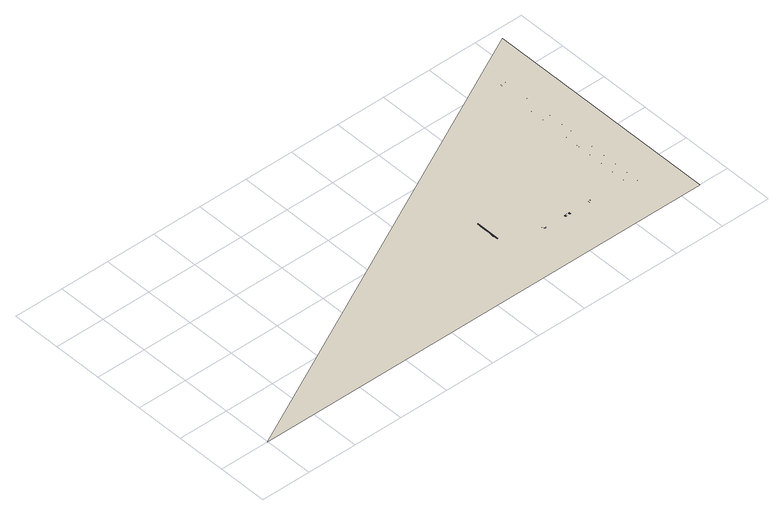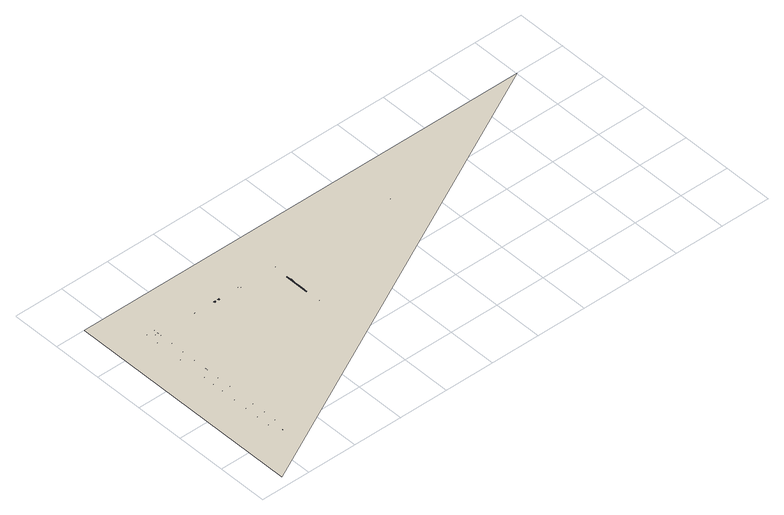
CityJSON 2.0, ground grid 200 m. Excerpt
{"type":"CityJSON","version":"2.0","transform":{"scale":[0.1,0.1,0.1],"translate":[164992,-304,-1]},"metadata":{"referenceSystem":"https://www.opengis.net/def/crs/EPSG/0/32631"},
"CityObjects":{
"building1":{"type":"Building","attributes":{"properties":{"Pset_BuildingCommon":{"Reference":"Project Information","NumberOfStoreys":2},"Other":{"Category":"Project Information","Client Name":"Owner","Project Address":"Enter address here","Project Issue Date":"Issue Date","Project Name":"Project Name","Project Number":"Project Number","Project Status":"Project Status"}}},"children":["building1-1","building1-2"],"geometry":[{"type":"MultiSurface","lod":"2.2","boundaries":[[[0,1,2]],[[1,3,4]],[[5,6,7]],[[5,8,6]],[[9,8,5]],[[8,10,11]],[[12,11,8]],[[12,8,10]],[[8,10,13]],[[14,15,16]],[[10,11,13]],[[13,11,12]],[[10,12,13]],[[17,15,18]],[[15,16,17]],[[19,10,8]],[[6,8,13]],[[20,21,18]],[[20,22,21]],[[17,18,21]],[[23,13,10]],[[24,22,25]],[[26,9,5]],[[24,25,27]],[[24,27,28]],[[22,24,21]],[[28,29,30]],[[29,31,30]],[[19,8,9]],[[32,33,31]],[[23,10,19]],[[30,28,24]],[[34,33,32]],[[23,6,13]],[[30,31,33]],[[24,35,21]],[[34,36,33]],[[30,37,24]],[[24,37,35]],[[30,33,38]],[[33,36,39]],[[40,41,42]],[[38,33,39]],[[43,44,36]],[[39,44,36]],[[45,6,23]],[[30,38,46]],[[46,37,30]],[[19,45,23]],[[44,43,47]],[[48,26,5]],[[39,49,38]],[[9,50,19]],[[38,51,39]],[[52,39,44]],[[44,47,52]],[[38,49,46]],[[38,46,51]],[[47,53,52]],[[49,39,52]],[[19,50,45]],[[51,52,39]],[[54,6,45]],[[49,55,46]],[[46,55,51]],[[56,57,53]],[[57,52,53]],[[49,52,58]],[[50,9,26]],[[51,58,52]],[[49,58,55]],[[55,58,51]],[[59,57,56]],[[50,54,45]],[[60,58,52]],[[61,6,54]],[[62,57,59]],[[57,60,52]],[[63,48,5]],[[64,47,43]],[[65,43,47]],[[66,57,62]],[[67,66,62]],[[65,53,47]],[[57,66,60]],[[68,47,53]],[[61,54,50]],[[26,69,50]],[[67,70,66]],[[56,53,68]],[[71,6,61]],[[67,72,70]],[[53,56,73]],[[61,50,69]],[[74,70,72]],[[59,56,73]],[[56,59,75]],[[74,76,70]],[[76,77,74]],[[78,76,77]],[[62,59,75]],[[77,79,78]],[[79,80,78]],[[59,62,81]],[[82,63,5]],[[69,26,48]],[[67,62,81]],[[65,64,43]],[[64,65,47]],[[62,67,83]],[[71,61,69]],[[68,65,47]],[[65,68,53]],[[72,67,83]],[[67,72,84]],[[53,73,68]],[[48,85,69]],[[71,69,85]],[[56,68,73]],[[74,72,84]],[[56,75,73]],[[72,74,86]],[[59,73,75]],[[86,77,74]],[[87,74,77]],[[88,82,5]],[[87,79,77]],[[59,81,75]],[[89,77,79]],[[89,80,79]],[[90,71,85]],[[62,75,81]],[[91,79,80]],[[85,48,92]],[[62,83,81]],[[67,81,83]],[[90,85,92]],[[64,73,65]],[[67,84,83]],[[65,73,68]],[[92,48,63]],[[72,83,84]],[[72,86,84]],[[74,84,86]],[[90,92,93]],[[94,88,5]],[[95,96,97]],[[87,86,74]],[[86,87,77]],[[73,81,75]],[[64,87,73]],[[89,87,77]],[[87,89,79]],[[91,89,79]],[[73,83,81]],[[63,98,92]],[[89,91,80]],[[98,93,92]],[[73,86,83]],[[64,87,89]],[[73,87,86]],[[99,93,98]],[[83,86,84]],[[63,82,98]],[[100,94,5]],[[101,99,98]],[[82,102,98]],[[101,98,102]],[[103,104,105]],[[106,102,82]],[[107,5,7]],[[108,101,102]],[[102,106,108]],[[106,82,88]],[[109,108,106]],[[88,110,106]],[[109,106,110]],[[111,7,6]],[[110,88,94]],[[112,109,110]],[[110,113,112]],[[94,114,110]],[[113,110,114]],[[111,6,71]],[[114,94,115]],[[114,116,113]],[[94,100,115]],[[114,115,116]],[[107,100,5]],[[117,116,115]],[[115,100,118]],[[111,71,90]],[[119,117,115]],[[118,120,115]],[[111,90,93]],[[115,120,119]],[[120,118,121]],[[111,93,99]],[[95,97,122]],[[123,120,121]],[[120,124,119]],[[111,99,101]],[[120,123,124]],[[123,121,125]],[[111,101,108]],[[126,124,123]],[[125,126,123]],[[111,108,109]],[[126,127,124]],[[128,126,125]],[[111,109,112]],[[127,126,128]],[[128,125,129]],[[103,130,104]],[[111,112,113]],[[131,127,128]],[[111,113,116]],[[129,132,128]],[[131,128,132]],[[107,118,100]],[[111,116,117]],[[132,129,133]],[[107,121,118]],[[134,131,132]],[[111,117,119]],[[133,135,132]],[[132,135,134]],[[107,7,136]],[[107,125,121]],[[111,119,124]],[[111,136,7]],[[137,135,133]],[[138,134,135]],[[137,133,139]],[[138,135,137]],[[111,124,127]],[[107,129,125]],[[140,138,137]],[[141,137,139]],[[137,141,140]],[[111,127,131]],[[141,139,142]],[[107,133,129]],[[141,143,140]],[[141,142,144]],[[111,131,134]],[[145,143,141]],[[141,144,145]],[[146,144,142]],[[107,139,133]],[[111,134,138]],[[146,147,144]],[[147,145,144]],[[147,148,145]],[[149,147,146]],[[111,138,140]],[[107,142,139]],[[149,150,147]],[[151,148,147]],[[111,140,143]],[[147,150,151]],[[107,146,142]],[[150,149,152]],[[111,143,145]],[[107,149,146]],[[151,150,153]],[[152,154,150]],[[111,145,148]],[[150,154,153]],[[155,154,152]],[[107,152,149]],[[111,148,151]],[[154,156,155]],[[155,154,157]],[[153,154,158]],[[155,158,154]],[[107,155,152]],[[158,156,154]],[[157,154,158]],[[111,151,153]],[[158,111,153]],[[155,111,158]],[[155,107,111]],[[111,107,136]],[[40,42,159]],[[160,161,162]],[[1,0,3]],[[163,2,164]],[[165,166,4]],[[167,4,168]],[[166,169,165]],[[166,170,169]],[[170,171,169]],[[172,1,0]],[[173,166,165]],[[167,3,4]],[[4,166,173]],[[174,169,171]],[[170,174,171]],[[173,170,166]],[[175,176,177]],[[178,179,180]],[[179,178,181]],[[179,181,180]],[[178,180,181]],[[182,178,181]],[[178,183,181]],[[183,181,180]],[[178,182,183]],[[182,181,183]],[[184,182,183]],[[181,185,183]],[[182,185,183]],[[182,184,185]],[[184,183,185]],[[185,186,184]],[[187,185,184]],[[187,184,186]],[[185,187,186]],[[188,183,185]],[[189,187,185]],[[187,190,186]],[[189,187,186]],[[188,185,187]],[[191,192,193]],[[192,191,194]],[[194,191,195]],[[196,191,192]],[[189,186,190]],[[191,197,195]],[[198,192,196]],[[187,189,190]],[[192,194,196]],[[191,196,197]],[[194,195,199]],[[193,192,200]],[[198,196,201]],[[196,194,199]],[[202,196,198]],[[196,199,197]],[[192,200,198]],[[203,198,202]],[[198,201,202]],[[201,196,199]],[[204,195,197]],[[196,205,199]],[[204,199,195]],[[196,202,205]],[[201,199,205]],[[203,200,198]],[[206,203,202]],[[202,201,205]],[[188,187,189]],[[204,197,199]],[[207,204,195]],[[202,205,208]],[[206,200,203]],[[209,210,200]],[[189,211,190]],[[199,212,205]],[[188,189,190]],[[206,202,213]],[[212,205,208]],[[209,188,210]],[[212,199,204]],[[205,214,208]],[[208,213,202]],[[210,209,215]],[[210,215,200]],[[216,208,202]],[[213,217,206]],[[206,215,200]],[[214,205,212]],[[188,190,211]],[[215,217,206]],[[212,208,214]],[[189,188,211]],[[209,200,215]],[[216,202,213]],[[208,216,213]],[[214,218,208]],[[219,189,185]],[[218,216,208]],[[213,220,217]],[[215,220,217]],[[209,188,221]],[[215,221,209]],[[188,219,185]],[[222,188,189]],[[215,223,220]],[[220,213,224]],[[188,225,211]],[[216,224,213]],[[226,204,207]],[[227,216,218]],[[228,216,213]],[[222,188,211]],[[229,215,209]],[[226,204,212]],[[224,223,220]],[[223,230,215]],[[229,209,221]],[[226,214,212]],[[228,213,224]],[[231,216,227]],[[222,211,225]],[[216,228,224]],[[226,218,214]],[[188,222,225]],[[216,228,231]],[[188,221,232]],[[215,229,221]],[[215,229,230]],[[218,226,227]],[[230,223,233]],[[233,223,224]],[[219,222,189]],[[234,188,222]],[[228,233,224]],[[232,221,229]],[[230,229,235]],[[231,236,228]],[[227,226,231]],[[237,228,224]],[[222,238,225]],[[235,230,233]],[[234,222,225]],[[221,232,239]],[[221,239,229]],[[228,236,237]],[[237,224,233]],[[235,229,240]],[[231,226,236]],[[228,237,233]],[[234,225,238]],[[222,234,238]],[[232,229,239]],[[219,188,234]],[[240,229,239]],[[236,226,237]],[[241,240,235]],[[241,235,233]],[[219,234,222]],[[242,239,229]],[[243,237,226]],[[237,241,233]],[[244,219,188]],[[234,245,238]],[[246,237,233]],[[219,234,238]],[[237,243,246]],[[247,239,240]],[[219,238,245]],[[246,233,241]],[[243,226,248]],[[239,249,242]],[[237,246,241]],[[234,219,245]],[[239,250,249]],[[240,241,247]],[[251,250,239]],[[247,242,239]],[[252,226,248]],[[248,246,243]],[[239,253,251]],[[254,245,219]],[[245,244,219]],[[246,247,241]],[[252,226,255]],[[245,254,244]],[[256,246,241]],[[254,219,244]],[[246,248,256]],[[249,242,257]],[[226,258,255]],[[256,241,247]],[[250,249,257]],[[252,256,248]],[[246,256,247]],[[259,244,219]],[[260,254,244]],[[226,258,261]],[[254,259,244]],[[242,247,257]],[[254,260,259]],[[226,262,261]],[[251,250,263]],[[260,244,259]],[[255,256,252]],[[226,264,262]],[[265,260,259]],[[244,259,266]],[[260,265,266]],[[253,251,267]],[[260,266,259]],[[265,259,266]],[[256,257,247]],[[268,256,247]],[[250,269,257]],[[257,263,250]],[[250,263,269]],[[268,256,255]],[[268,258,255]],[[268,247,257]],[[251,270,263]],[[256,268,257]],[[263,267,251]],[[268,258,261]],[[251,267,270]],[[258,271,261]],[[268,271,258]],[[262,272,261]],[[268,261,271]],[[257,269,271]],[[271,257,268]],[[271,261,272]],[[263,257,271]],[[269,263,272]],[[269,272,271]],[[264,273,262]],[[272,262,274]],[[263,271,272]],[[272,273,262]],[[263,270,272]],[[274,262,273]],[[263,272,274]],[[267,263,274]],[[270,273,272]],[[270,267,273]],[[267,274,273]],[[0,2,163]],[[275,276,277]],[[276,275,278]],[[276,278,277]],[[275,277,278]],[[279,275,278]],[[275,280,278]],[[280,278,277]],[[275,279,280]],[[279,278,280]],[[281,279,280]],[[278,282,280]],[[279,282,280]],[[279,281,282]],[[281,280,282]],[[282,283,281]],[[284,282,281]],[[284,281,283]],[[282,284,283]],[[285,280,282]],[[286,284,282]],[[284,287,283]],[[286,284,283]],[[285,282,284]],[[288,289,290]],[[289,291,288]],[[288,291,292]],[[289,288,293]],[[286,283,287]],[[294,288,292]],[[295,289,293]],[[284,286,287]],[[289,293,291]],[[293,288,294]],[[292,291,296]],[[297,289,290]],[[295,298,293]],[[291,293,296]],[[293,299,295]],[[293,294,296]],[[295,297,289]],[[300,295,299]],[[295,299,298]],[[293,298,296]],[[301,294,292]],[[293,296,302]],[[296,301,292]],[[299,293,302]],[[298,302,296]],[[300,297,295]],[[303,300,299]],[[298,299,302]],[[285,284,286]],[[301,296,294]],[[304,292,301]],[[299,302,305]],[[300,303,297]],[[306,286,282]],[[307,308,297]],[[309,282,280]],[[286,310,287]],[[311,302,296]],[[285,286,287]],[[303,299,312]],[[305,302,311]],[[285,307,308]],[[301,311,296]],[[305,313,302]],[[305,312,299]],[[308,307,314]],[[308,314,297]],[[315,305,299]],[[312,316,303]],[[314,297,303]],[[313,311,302]],[[285,287,310]],[[303,316,314]],[[313,305,311]],[[286,285,310]],[[307,297,314]],[[315,299,312]],[[305,315,312]],[[317,305,313]],[[317,315,305]],[[312,318,316]],[[318,314,316]],[[307,319,285]],[[314,319,307]],[[306,285,286]],[[318,320,314]],[[285,309,280]],[[318,321,312]],[[285,322,310]],[[315,321,312]],[[323,301,304]],[[324,315,317]],[[325,315,312]],[[306,285,310]],[[326,314,307]],[[323,311,301]],[[321,320,318]],[[320,327,314]],[[328,306,282]],[[326,307,319]],[[323,313,311]],[[325,312,321]],[[329,315,324]],[[306,310,322]],[[315,325,321]],[[323,317,313]],[[285,306,322]],[[315,329,325]],[[285,330,319]],[[314,326,319]],[[314,327,326]],[[323,324,317]],[[327,320,331]],[[331,320,321]],[[332,285,306]],[[325,331,321]],[[330,319,326]],[[327,333,326]],[[334,325,329]],[[323,329,324]],[[335,325,321]],[[306,336,322]],[[333,327,331]],[[332,306,322]],[[309,328,282]],[[319,330,337]],[[319,337,326]],[[325,334,335]],[[335,321,331]],[[338,326,333]],[[323,334,329]],[[325,335,331]],[[332,322,336]],[[306,332,336]],[[330,326,337]],[[328,285,332]],[[337,326,338]],[[323,335,334]],[[339,338,333]],[[333,331,339]],[[328,332,306]],[[326,337,340]],[[323,341,335]],[[335,339,331]],[[332,342,336]],[[343,335,331]],[[328,332,336]],[[328,309,285]],[[335,341,343]],[[344,337,338]],[[328,336,342]],[[343,331,339]],[[323,345,341]],[[337,346,340]],[[335,343,339]],[[332,328,342]],[[337,347,346]],[[338,339,344]],[[337,347,348]],[[344,340,337]],[[345,349,323]],[[341,345,343]],[[337,348,350]],[[351,342,328]],[[342,352,328]],[[343,344,339]],[[353,349,323]],[[342,351,352]],[[354,343,339]],[[351,328,352]],[[343,345,354]],[[346,340,355]],[[356,353,323]],[[354,339,344]],[[347,346,355]],[[349,354,345]],[[343,354,344]],[[328,352,309]],[[357,351,352]],[[358,356,323]],[[351,309,352]],[[340,344,355]],[[351,357,309]],[[359,358,323]],[[348,347,360]],[[357,352,309]],[[353,354,349]],[[361,359,323]],[[362,357,309]],[[357,362,363]],[[364,350,348]],[[357,363,309]],[[362,309,363]],[[354,355,344]],[[365,354,344]],[[347,355,366]],[[360,355,347]],[[347,366,360]],[[365,354,353]],[[365,353,356]],[[365,344,355]],[[348,360,367]],[[354,365,355]],[[364,360,348]],[[358,356,365]],[[348,367,364]],[[358,368,356]],[[368,365,356]],[[359,369,358]],[[368,358,365]],[[366,355,368]],[[368,355,365]],[[368,358,369]],[[355,360,368]],[[360,366,369]],[[366,368,369]],[[370,359,361]],[[371,359,369]],[[360,369,368]],[[369,359,370]],[[367,360,369]],[[370,359,371]],[[360,371,369]],[[360,364,371]],[[370,367,369]],[[364,367,370]],[[371,364,370]],[[174,372,169]],[[170,373,174]],[[4,3,374]],[[173,373,170]],[[4,173,3]],[[167,3,375]],[[373,372,174]],[[373,173,372]],[[372,173,374]],[[0,163,376]],[[374,3,173]],[[375,377,3]],[[378,175,177]],[[379,0,380]],[[381,380,0]],[[0,172,378]],[[0,382,381]],[[383,378,172]],[[384,0,379]],[[378,382,0]],[[385,379,380]],[[381,385,380]],[[386,0,384]],[[381,382,385]],[[383,177,378]],[[385,382,387]],[[388,0,386]],[[379,387,384]],[[379,385,387]],[[387,382,389]],[[390,0,388]],[[391,383,0]],[[389,386,384]],[[384,387,389]],[[392,0,390]],[[389,382,393]],[[393,382,394]],[[395,0,392]],[[388,386,393]],[[389,393,386]],[[383,396,177]],[[397,382,378]],[[393,394,388]]]}]},
"building1-1":{"type":"BuildingPart","attributes":{"name":"Basic Wall:Wall-Partn_12P-70MStd-12P:285846","properties":{"Constraints":{"Base Offset":0,"Base Constraint":"Level: Ground Floor","Base Extension Distance":0,"Base is Attached":false,"Location Line":"Wall Centerline","Related to Mass":false,"Room Bounding":true,"Top Extension Distance":0,"Top is Attached":true,"Top Offset":0,"Top Constraint":"Level: Roof","Unconnected Height":2500},"Dimensions":{"Area":10.4,"Length":4645,"Volume":0.988},"Other":{"Category":"Walls","Family":"Basic Wall: Wall-Partn_12P-70MStd-12P","Family and Type":"Basic Wall: Wall-Partn_12P-70MStd-12P","Type":"Basic Wall: Wall-Partn_12P-70MStd-12P","Type Id":"Basic Wall: Wall-Partn_12P-70MStd-12P"},"Phasing":{"Phase Created":"New Construction"},"Structural":{"Enable Analytical Model":false,"Structural":false,"Structural Usage":"Non-bearing"},"Pset_WallCommon":{"IsExternal":false,"LoadBearing":false,"ExtendToStructure":true,"Reference":"Wall-Partn_12P-70MStd-12P","ThermalTransmittance":0.351}}},"parents":["building1"],"geometry":[{"type":"MultiSurface","lod":"2.2","boundaries":[[[175,176,177]],[[378,175,177]]]}]},
"building1-2":{"type":"BuildingPart","attributes":{"name":"Basic Wall:Wall-Ext_102Bwk-75Ins-100LBlk-12P:285395","properties":{"Constraints":{"Base Offset":0,"Base Constraint":"Level: Ground Floor","Base Extension Distance":0,"Base is Attached":false,"Location Line":"Wall Centerline","Related to Mass":false,"Room Bounding":true,"Top Extension Distance":0,"Top is Attached":true,"Top Offset":0,"Unconnected Height":8000},"Dimensions":{"Area":18,"Length":5800,"Volume":5.12},"Other":{"Category":"Walls","Family":"Basic Wall: Wall-Ext_102Bwk-75Ins-100LBlk-12P","Family and Type":"Basic Wall: Wall-Ext_102Bwk-75Ins-100LBlk-12P","Type":"Basic Wall: Wall-Ext_102Bwk-75Ins-100LBlk-12P","Type Id":"Basic Wall: Wall-Ext_102Bwk-75Ins-100LBlk-12P"},"Phasing":{"Phase Created":"New Construction"},"Structural":{"Enable Analytical Model":false,"Structural":false,"Structural Usage":"Non-bearing"},"Pset_WallCommon":{"Reference":"Wall-Ext_102Bwk-75Ins-100LBlk-12P","LoadBearing":false,"ExtendToStructure":true,"IsExternal":true,"ThermalTransmittance":0.236}}},"parents":["building1"],"geometry":[{"type":"Solid","lod":"2.2","boundaries":[[[[172,398,0]],[[399,398,172]],[[0,172,378]],[[399,172,0]],[[400,0,401]],[[401,0,402]],[[402,0,395]],[[395,0,392]],[[392,0,390]],[[390,0,388]],[[388,0,386]],[[386,0,384]],[[384,0,379]],[[379,0,380]],[[403,397,404]],[[405,397,403]],[[406,397,405]],[[407,397,406]],[[394,382,397]],[[394,397,407]],[[393,382,394]],[[389,382,393]],[[387,382,389]],[[385,382,387]],[[381,382,385]],[[382,399,0]],[[378,382,0]],[[397,177,408]],[[397,382,378]],[[397,378,177]],[[408,396,397]],[[400,401,391]],[[392,406,395]],[[405,402,395]],[[403,401,402]],[[407,406,392]],[[409,391,397]],[[396,409,397]],[[394,390,388]],[[391,404,397]],[[401,404,391]],[[401,403,404]],[[405,403,402]],[[395,406,405]],[[390,407,392]],[[389,386,384]],[[379,387,384]],[[398,382,0]],[[381,380,0]],[[385,379,380]],[[382,398,399]],[[394,407,390]],[[393,394,388]],[[388,386,393]],[[389,393,386]],[[384,387,389]],[[379,385,387]],[[381,385,380]],[[0,382,381]],[[177,396,408]],[[383,378,172]],[[383,396,177]],[[383,177,378]],[[0,383,172]],[[391,0,400]],[[391,383,0]],[[396,391,409]],[[383,391,396]]]]}]}
},
"vertices":[
[17114,1821,10],[7135,1821,10],[12125,1821,10],[15642,1821,10],[13625,1821,10],[12153,2415,10],[12175,2459,10],[12175,2415,10],[12153,2492,10],[12153,2543,10],[12156,2491,10],[12156,2490,10],[12158,2490,10],[12160,2488,10],[12132,2572,10],[12132,2573,10],[12133,2572,10],[12135,2573,10],[12132,2575,10],[12156,2529,10],[12132,2577,10],[12139,2574,10],[12132,2580,10],[12160,2515,10],[12139,2577,10],[12132,2583,10],[12153,2594,10],[12132,2585,10],[12132,2588,10],[12132,2591,10],[12139,2582,10],[12132,2592,10],[12132,2593,10],[12136,2591,10],[12132,2594,10],[12142,2574,10],[12135,2595,10],[12145,2575,10],[12142,2584,10],[12141,2590,10],[12153,1821,10],[12153,2453,10],[12153,3350,10],[12137,2599,10],[12140,2595,10],[12160,2542,10],[12147,2577,10],[12139,2599,10],[12153,2646,10],[12147,2583,10],[12156,2566,10],[12149,2583,10],[12146,2588,10],[12141,2599,10],[12160,2570,10],[12151,2581,10],[12143,2599,10],[12152,2592,10],[12153,2583,10],[12145,2599,10],[12155,2585,10],[12160,2597,10],[12149,2599,10],[12153,2697,10],[12137,2716,10],[12139,2716,10],[12156,2588,10],[12151,2599,10],[12141,2716,10],[12156,2611,10],[12158,2592,10],[12160,2625,10],[12154,2599,10],[12143,2716,10],[12156,2599,10],[12145,2716,10],[12159,2596,10],[12158,2599,10],[12159,2597,10],[12159,2599,10],[12160,2599,10],[12149,2716,10],[12153,2748,10],[12151,2716,10],[12154,2716,10],[12156,2642,10],[12156,2716,10],[12158,2716,10],[12153,2799,10],[12159,2716,10],[12160,2653,10],[12160,2716,10],[12156,2671,10],[12160,2679,10],[12153,2851,10],[12127,3306,10],[12127,2498,10],[12127,2519,10],[12156,2701,10],[12160,2707,10],[12153,2902,10],[12160,2735,10],[12156,2743,10],[12153,3306,10],[12153,2462,10],[12153,2498,10],[12156,2775,10],[12153,3389,10],[12160,2762,10],[12160,2789,10],[12156,2806,10],[12175,3344,10],[12160,2816,10],[12160,2844,10],[12156,2857,10],[12156,2892,10],[12160,2872,10],[12160,2899,10],[12153,2927,10],[12160,2926,10],[12156,2940,10],[12153,2953,10],[12127,3285,10],[12156,2971,10],[12160,2969,10],[12153,3003,10],[12156,3002,10],[12160,3011,10],[12156,3032,10],[12153,3055,10],[12153,3341,10],[12160,3053,10],[12156,3074,10],[12153,3106,10],[12160,3096,10],[12156,3105,10],[12175,3389,10],[12156,3137,10],[12160,3123,10],[12153,3154,10],[12160,3151,10],[12156,3177,10],[12153,3202,10],[12160,3178,10],[12156,3204,10],[12160,3206,10],[12153,3228,10],[12156,3231,10],[12160,3233,10],[12153,3256,10],[12156,3270,10],[12160,3260,10],[12153,3284,10],[12160,3288,10],[12156,3312,10],[12153,3311,10],[12158,3312,10],[12158,3313,10],[12160,3316,10],[12153,5555,10],[18800,9593,10],[18800,1,10],[4,1,10],[14619,1821,10],[13416,1647,10],[13625,1695,10],[13625,1794,10],[13597,1855,10],[13597,1821,10],[13679,1747,10],[13703,1794,10],[13703,1747,10],[17114,1696,10],[15642,1794,10],[15563,1747,10],[12153,3982,10],[12153,4087,10],[17114,4087,10],[14515,1744,10],[14514,1744,10],[14514,1751,10],[14515,1751,10],[14519,1744,10],[14519,1751,10],[14524,1744,10],[14524,1751,10],[14531,1744,10],[14531,1751,10],[14548,1751,10],[14540,1751,10],[14540,1744,10],[14520,1798,10],[14529,1772,10],[14528,1772,10],[14522,1798,10],[14520,1803,10],[14523,1798,10],[14522,1803,10],[14530,1772,10],[14523,1803,10],[14537,1772,10],[14524,1798,10],[14525,1798,10],[14532,1772,10],[14526,1805,10],[14524,1803,10],[14533,1772,10],[14525,1805,10],[14525,1803,10],[14542,1751,10],[14537,1751,10],[14548,1744,10],[14529,1805,10],[14532,1798,10],[14530,1805,10],[14542,1772,10],[14532,1803,10],[14538,1772,10],[14532,1805,10],[14572,1751,10],[14541,1772,10],[14553,1751,10],[14557,1751,10],[14544,1772,10],[14540,1798,10],[14557,1744,10],[14548,1805,10],[14537,1805,10],[14540,1803,10],[14553,1772,10],[14548,1772,10],[14540,1805,10],[14559,1751,10],[14548,1798,10],[14564,1751,10],[14552,1772,10],[14544,1805,10],[14548,1803,10],[14564,1744,10],[14559,1772,10],[14555,1772,10],[14557,1798,10],[14563,1772,10],[14552,1805,10],[14577,1751,10],[14572,1744,10],[14557,1803,10],[14563,1798,10],[14557,1805,10],[14564,1772,10],[14565,1772,10],[14568,1772,10],[14560,1805,10],[14569,1772,10],[14577,1744,10],[14564,1805,10],[14563,1803,10],[14571,1798,10],[14565,1805,10],[14580,1751,10],[14580,1744,10],[14568,1805,10],[14569,1805,10],[14573,1798,10],[14571,1805,10],[14581,1744,10],[14581,1751,10],[14576,1798,10],[14571,1803,10],[14572,1798,10],[14574,1798,10],[14572,1803,10],[14573,1803,10],[14576,1803,10],[14574,1803,10],[14686,1744,10],[14685,1744,10],[14685,1751,10],[14686,1751,10],[14689,1744,10],[14689,1751,10],[14695,1744,10],[14695,1751,10],[14701,1744,10],[14701,1751,10],[14718,1751,10],[14710,1751,10],[14710,1744,10],[14690,1798,10],[14699,1772,10],[14698,1772,10],[14693,1798,10],[14690,1803,10],[14694,1798,10],[14693,1803,10],[14700,1772,10],[14694,1803,10],[14707,1772,10],[14695,1798,10],[14696,1798,10],[14703,1772,10],[14697,1805,10],[14695,1803,10],[14704,1772,10],[14696,1805,10],[14696,1803,10],[14727,1751,10],[14713,1751,10],[14707,1751,10],[14750,1751,10],[14718,1744,10],[14699,1805,10],[14703,1798,10],[14700,1805,10],[14713,1772,10],[14703,1803,10],[14708,1772,10],[14703,1805,10],[14711,1772,10],[14724,1751,10],[14715,1772,10],[14710,1798,10],[14727,1744,10],[14718,1805,10],[14707,1805,10],[14710,1803,10],[14724,1772,10],[14718,1772,10],[14743,1751,10],[14710,1805,10],[14729,1751,10],[14718,1798,10],[14735,1751,10],[14723,1772,10],[14715,1805,10],[14718,1803,10],[14735,1744,10],[14729,1772,10],[14726,1772,10],[14727,1798,10],[14734,1772,10],[14723,1805,10],[14743,1744,10],[14727,1803,10],[14734,1798,10],[14727,1805,10],[14735,1772,10],[14736,1772,10],[14738,1772,10],[14730,1805,10],[14739,1772,10],[14747,1744,10],[14747,1751,10],[14735,1805,10],[14734,1803,10],[14742,1798,10],[14736,1805,10],[14750,1744,10],[14738,1805,10],[14739,1805,10],[14744,1798,10],[14742,1805,10],[14752,1744,10],[14752,1751,10],[14746,1798,10],[14742,1803,10],[14743,1798,10],[14745,1798,10],[14743,1803,10],[14744,1803,10],[14746,1803,10],[14745,1803,10],[15587,1747,10],[15563,1794,10],[15642,1695,10],[15670,1855,10],[15127,1660,10],[15670,1821,10],[17114,3982,10],[17114,2901,10],[17114,2352,10],[17437,2028,10],[17437,1500,10],[17240,1696,10],[17114,3462,10],[17437,2576,10],[17114,4031,10],[17437,3142,10],[17114,4605,10],[17437,3718,10],[17114,5177,10],[17240,7872,10],[17114,5745,10],[17437,4301,10],[17437,4739,10],[17114,6303,10],[17240,7920,10],[17437,7920,10],
[17114,1660,10],[17114,1500,10],[17114,7872,10],[17114,7371,10],[17114,6846,10],[17437,6877,10],[17437,7411,10],[17437,6324,10],[17437,5756,10],[17437,5177,10],[17114,7920,10],[17240,7896,10]
]}
